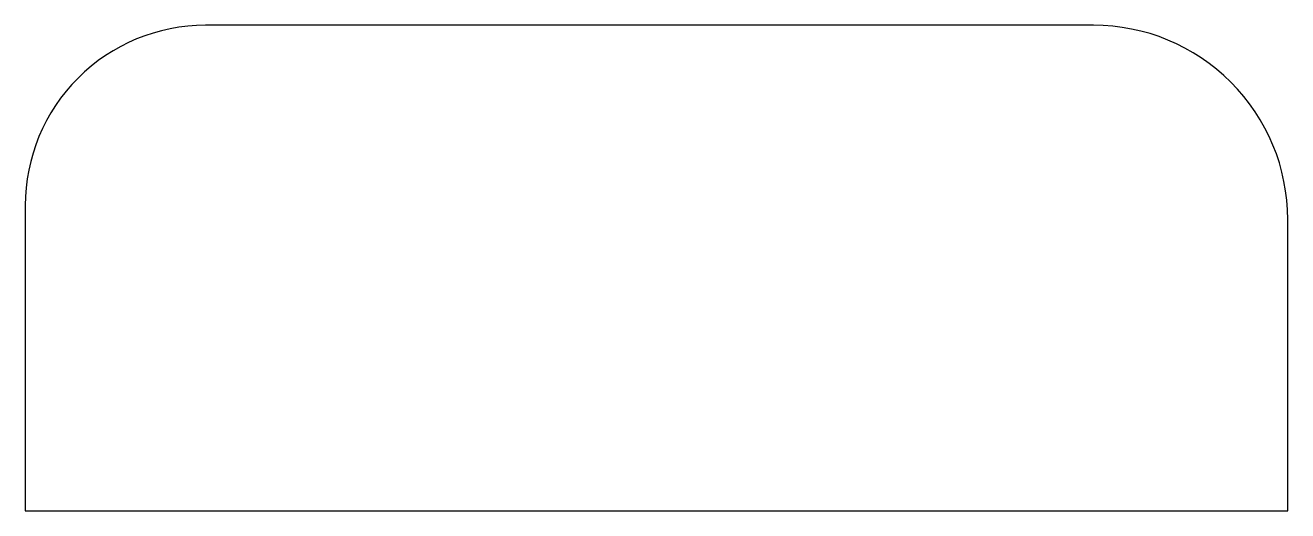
# Model space of a CAD drawing. Header units: millimetres. Extents: x 23.4 to 32.5, y 0 to 3.5.
import ezdxf

# ---------------------------------------------------------------- set-up
doc = ezdxf.new("R2010")
doc.units = ezdxf.units.MM
doc.layers.get('0').update_dxf_attribs({"linetype": 'CONTINUOUS'})

msp = doc.modelspace()

# ---------------------------------------------------------------- linework, layer by layer
msp.add_lwpolyline([(23.4, 2.2), (23.4, 1.5), (23.4, 0), (32.5, 0), (32.5, 1.5), (32.5, 2.1, 0.414214), (31.1, 3.5), (24.7, 3.5, 0.414214)], format="xyb", close=True)

doc.saveas('drawing.dxf')
